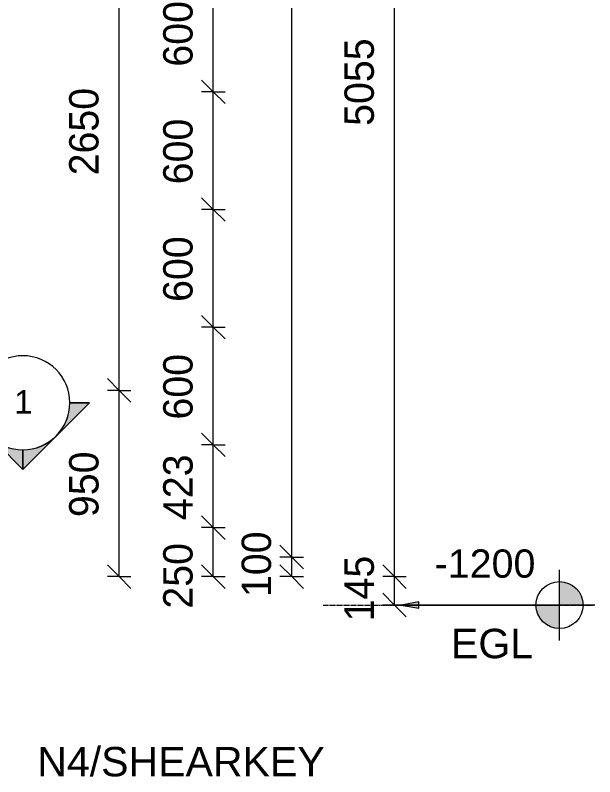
# Model space of a CAD drawing. Header units: millimetres. Extents: x -15095 to 3194, y -2416 to 13287.
# Drawn here: x -6288 to -3330, y -2416 to 1468 of the extents above; entities that cross this region are included whole.
import ezdxf

# ---------------------------------------------------------------- set-up
doc = ezdxf.new("R2010")
doc.units = ezdxf.units.MM
doc.linetypes.add('Hidden', pattern=[7.14, 4.76, -2.38])
for name, color, linetype, lineweight in [('A-ANNO-DIMS', 211, 'Continuous', 9), ('A-ANNO-DIMS-60', 211, 'Continuous', 9), ('A-DETL-HDLN', 90, 'Hidden', 18), ('G-ANNO-DIMS', 111, 'Continuous', 9), ('G-ANNO-SYMB', 111, 'Continuous', 9), ('G-ANNO-TEXT', 231, 'Continuous', 9)]:
    doc.layers.add(name, color=color, linetype=linetype, lineweight=lineweight)
doc.styles.add('Arial', font='arial.ttf', dxfattribs={"height": 120})
doc.styles.add('Arial_1', font='arial.ttf', dxfattribs={"height": 150})
doc.styles.add('Arial_2', font='arial.ttf', dxfattribs={"height": 144})
doc.styles.add('Nirmala UI Semilight', font='NirmalaS.ttf', dxfattribs={"height": 150})
doc.dimstyles.new('Arrow_Filled_-_2_5_NI_UI', dxfattribs={"dimscale": 304.8, "dimtxt": 157.104592, "dimasz": 0.393701, "dimexe": 0.19685, "dimexo": 0.0625, "dimgap": 0.19685, "dimtad": 1, "dimdec": 4, "dimzin": 0, "dimdsep": 46, "dimtxsty": 'Nirmala UI Semilight', "dimblk1": 'OBLIQUE', "dimblk2": 'OBLIQUE', "dimsah": 1, "dimcen": 0.09, "dimazin": 0, "dimtfac": 1, "dimtdec": 4, "dimtix": 1, "dimtmove": 0, "dimatfit": 3, "dimfxl": 0.19685, "dimfxlon": 1, "dimtvp": 1, "dimtolj": 1, "dimtzin": 0, "dimarcsym": 2})
doc.dimstyles.new('Arrow_Filled_-_2_5_NI_UI_2', dxfattribs={"dimscale": 304.8, "dimtxt": 157.104592, "dimasz": 0.393701, "dimexe": 0.19685, "dimexo": 0.0625, "dimgap": 0.19685, "dimtad": 1, "dimdec": 4, "dimzin": 0, "dimdsep": 46, "dimtxsty": 'Nirmala UI Semilight', "dimblk1": 'OBLIQUE', "dimblk2": 'OBLIQUE', "dimsah": 1, "dimcen": 0.09, "dimazin": 0, "dimtfac": 1, "dimtdec": 4, "dimtix": 1, "dimtmove": 2, "dimatfit": 3, "dimfxl": 0.19685, "dimfxlon": 1, "dimtvp": 1, "dimtolj": 1, "dimtzin": 0, "dimarcsym": 2})

# ---------------------------------------------------------------- blocks, each defined once
blk = doc.blocks.new('Detail View - M_Section Head - Filled SHOP DWG-1002450-Elevation Front')
at = {"layer": 'G-ANNO-SYMB'}
h = blk.add_hatch(color=256, dxfattribs=at)
edge = h.paths.add_edge_path()
edge.add_line((-6588.3, -508.4), (-6488.9, -508.4))
edge.add_arc((-6248.9, -508.4), 240, 180, 225)
edge.add_line((-6418.6, -678.1), (-6588.3, -508.4))
h = blk.add_hatch(color=256, dxfattribs=at)
edge = h.paths.add_edge_path()
edge.add_line((-5909.5, -508.4), (-6079.2, -678.1))
edge.add_arc((-6248.9, -508.4), 240, 315, 360)
edge.add_line((-6008.9, -508.4), (-5909.5, -508.4))
h = blk.add_hatch(color=256, dxfattribs=at)
edge = h.paths.add_edge_path()
edge.add_line((-6248.9, -847.8), (-6418.6, -678.1))
edge.add_arc((-6248.9, -508.4), 240, 225, 270)
edge.add_line((-6248.9, -748.4), (-6248.9, -847.8))
h = blk.add_hatch(color=256, dxfattribs=at)
edge = h.paths.add_edge_path()
edge.add_line((-6248.9, -847.8), (-6248.9, -748.4))
edge.add_arc((-6248.9, -508.4), 240, 270, 315)
edge.add_line((-6079.2, -678.1), (-6248.9, -847.8))
for p, q in [((-6248.9, -847.8), (-6588.3, -508.4)), ((-6488.9, -508.4), (-6588.3, -508.4)), ((-6588.3, -508.4), (-6418.6, -678.1)), ((-6488.9, -508.4), (-6588.3, -508.4)), ((-6248.9, -847.8), (-5909.5, -508.4)), ((-6079.2, -678.1), (-5909.5, -508.4)), ((-6008.9, -508.4), (-5909.5, -508.4)), ((-5909.5, -508.4), (-6008.9, -508.4)), ((-6418.6, -678.1), (-6248.9, -847.8)), ((-6248.9, -847.8), (-6079.2, -678.1)), ((-6248.9, -748.4), (-6248.9, -847.8)), ((-6248.9, -847.8), (-6248.9, -748.4))]:
    blk.add_line(p, q, dxfattribs=at)
for start, end in [(360, 180), (180, 360), (180, 225), (315, 0), (225, 270), (270, 315)]:
    blk.add_arc((-6248.9, -508.4), 240, start, end, dxfattribs=at)
blk = doc.blocks.new('DIMBLOCK57-Elevation Front')
at = {"layer": 'A-ANNO-DIMS-60'}
for p, q in [((-5757, -445), (-5817, -385)), ((-5757, -445), (-5817, -445)), ((-5757, -1395), (-5757, -445)), ((-5757, -445), (-5697, -505)), ((-5757, -445), (-5697, -445)), ((-5757, -1395), (-5817, -1335)), ((-5757, -1395), (-5817, -1395)), ((-5757, -1395), (-5697, -1455)), ((-5757, -1395), (-5697, -1395))]:
    blk.add_line(p, q, dxfattribs=at)
at = {"layer": 'A-ANNO-DIMS-60', "color": 0, "insert": (-6012.7, -1091.4), "char_height": 150, "width": 411.328, "attachment_point": 1, "rotation": 90, "line_spacing_factor": 1.142579, "style": 'Nirmala UI Semilight'}
blk.add_mtext('950', dxfattribs=at)
blk = doc.blocks.new('_Oblique')
at = {"color": 0, "linetype": 'ByBlock', "lineweight": -2}
blk.add_line((-0.5, -0.5), (0.5, 0.5), dxfattribs=at)
blk = doc.blocks.new('DIMBLOCK58-Elevation Front')
at = {"layer": 'A-ANNO-DIMS-60'}
for p, q in [((-5757, 2205), (-5817, 2265)), ((-5757, 2205), (-5817, 2205)), ((-5757, -445), (-5757, 2205)), ((-5757, 2205), (-5697, 2145)), ((-5757, 2205), (-5697, 2205)), ((-5757, -445), (-5817, -385)), ((-5757, -445), (-5817, -445)), ((-5757, -445), (-5697, -505)), ((-5757, -445), (-5697, -445))]:
    blk.add_line(p, q, dxfattribs=at)
at = {"layer": 'A-ANNO-DIMS-60', "color": 0, "insert": (-6012.7, 651.5), "char_height": 150, "width": 548.438, "attachment_point": 1, "rotation": 90, "line_spacing_factor": 1.142579, "style": 'Nirmala UI Semilight'}
blk.add_mtext('2650', dxfattribs=at)
blk = doc.blocks.new('DIMBLOCK62-Elevation Front')
at = {"layer": 'A-ANNO-DIMS-60'}
for p, q in [((-5277, -1145), (-5337, -1085)), ((-5277, -1145), (-5337, -1145)), ((-5277, -1395), (-5277, -1145)), ((-5277, -1145), (-5217, -1205)), ((-5277, -1145), (-5217, -1145)), ((-5277, -1395), (-5337, -1335)), ((-5277, -1395), (-5337, -1395)), ((-5277, -1395), (-5217, -1455)), ((-5277, -1395), (-5217, -1395))]:
    blk.add_line(p, q, dxfattribs=at)
at = {"layer": 'A-ANNO-DIMS-60', "color": 0, "insert": (-5532.7, -1558.3), "char_height": 150, "width": 411.328, "attachment_point": 1, "rotation": 90, "line_spacing_factor": 1.142579, "style": 'Nirmala UI Semilight'}
blk.add_mtext('250', dxfattribs=at)
blk = doc.blocks.new('DIMBLOCK63-Elevation Front')
at = {"layer": 'A-ANNO-DIMS-60'}
for p, q in [((-5277, -722.5), (-5337, -662.5)), ((-5277, -722.5), (-5337, -722.5)), ((-5277, -1145), (-5277, -722.5)), ((-5277, -722.5), (-5217, -782.5)), ((-5277, -722.5), (-5217, -722.5)), ((-5277, -1145), (-5337, -1085)), ((-5277, -1145), (-5337, -1145)), ((-5277, -1145), (-5217, -1205)), ((-5277, -1145), (-5217, -1145))]:
    blk.add_line(p, q, dxfattribs=at)
at = {"layer": 'A-ANNO-DIMS-60', "color": 0, "insert": (-5532.7, -1106.6), "char_height": 150, "width": 414.756, "attachment_point": 1, "rotation": 90, "line_spacing_factor": 1.142579, "style": 'Nirmala UI Semilight'}
blk.add_mtext('423', dxfattribs=at)
blk = doc.blocks.new('DIMBLOCK64-Elevation Front')
at = {"layer": 'A-ANNO-DIMS-60'}
for p, q in [((-5277, -122.5), (-5337, -62.5)), ((-5277, -122.5), (-5337, -122.5)), ((-5277, -722.5), (-5277, -122.5)), ((-5277, -122.5), (-5217, -182.5)), ((-5277, -122.5), (-5217, -122.5)), ((-5277, -722.5), (-5337, -662.5)), ((-5277, -722.5), (-5337, -722.5)), ((-5277, -722.5), (-5217, -782.5)), ((-5277, -722.5), (-5217, -722.5))]:
    blk.add_line(p, q, dxfattribs=at)
at = {"layer": 'A-ANNO-DIMS-60', "color": 0, "insert": (-5532.7, -593.9), "char_height": 150, "width": 411.328, "attachment_point": 1, "rotation": 90, "line_spacing_factor": 1.142579, "style": 'Nirmala UI Semilight'}
blk.add_mtext('600', dxfattribs=at)
blk = doc.blocks.new('DIMBLOCK65-Elevation Front')
at = {"layer": 'A-ANNO-DIMS-60'}
for p, q in [((-5277, 477.5), (-5337, 537.5)), ((-5277, 477.5), (-5337, 477.5)), ((-5277, -122.5), (-5277, 477.5)), ((-5277, 477.5), (-5217, 417.5)), ((-5277, 477.5), (-5217, 477.5)), ((-5277, -122.5), (-5337, -62.5)), ((-5277, -122.5), (-5337, -122.5)), ((-5277, -122.5), (-5217, -182.5)), ((-5277, -122.5), (-5217, -122.5))]:
    blk.add_line(p, q, dxfattribs=at)
at = {"layer": 'A-ANNO-DIMS-60', "color": 0, "insert": (-5532.7, 6.1), "char_height": 150, "width": 411.328, "attachment_point": 1, "rotation": 90, "line_spacing_factor": 1.142579, "style": 'Nirmala UI Semilight'}
blk.add_mtext('600', dxfattribs=at)
blk = doc.blocks.new('DIMBLOCK66-Elevation Front')
at = {"layer": 'A-ANNO-DIMS-60'}
for p, q in [((-5277, 1077.5), (-5337, 1137.5)), ((-5277, 1077.5), (-5337, 1077.5)), ((-5277, 477.5), (-5277, 1077.5)), ((-5277, 1077.5), (-5217, 1017.5)), ((-5277, 1077.5), (-5217, 1077.5)), ((-5277, 477.5), (-5337, 537.5)), ((-5277, 477.5), (-5337, 477.5)), ((-5277, 477.5), (-5217, 417.5)), ((-5277, 477.5), (-5217, 477.5))]:
    blk.add_line(p, q, dxfattribs=at)
at = {"layer": 'A-ANNO-DIMS-60', "color": 0, "insert": (-5532.7, 606.1), "char_height": 150, "width": 411.328, "attachment_point": 1, "rotation": 90, "line_spacing_factor": 1.142579, "style": 'Nirmala UI Semilight'}
blk.add_mtext('600', dxfattribs=at)
blk = doc.blocks.new('DIMBLOCK67-Elevation Front')
at = {"layer": 'A-ANNO-DIMS-60'}
for p, q in [((-5277, 1677.5), (-5337, 1737.5)), ((-5277, 1677.5), (-5337, 1677.5)), ((-5277, 1077.5), (-5277, 1677.5)), ((-5277, 1677.5), (-5217, 1617.5)), ((-5277, 1677.5), (-5217, 1677.5)), ((-5277, 1077.5), (-5337, 1137.5)), ((-5277, 1077.5), (-5337, 1077.5)), ((-5277, 1077.5), (-5217, 1017.5)), ((-5277, 1077.5), (-5217, 1077.5))]:
    blk.add_line(p, q, dxfattribs=at)
at = {"layer": 'A-ANNO-DIMS-60', "color": 0, "insert": (-5532.7, 1206.1), "char_height": 150, "width": 411.328, "attachment_point": 1, "rotation": 90, "line_spacing_factor": 1.142579, "style": 'Nirmala UI Semilight'}
blk.add_mtext('600', dxfattribs=at)
blk = doc.blocks.new('DIMBLOCK79-Elevation Front')
at = {"layer": 'A-ANNO-DIMS-60'}
for p, q in [((-4876.6, -1295), (-4936.6, -1235)), ((-4876.6, -1295), (-4936.6, -1295)), ((-4876.6, -1395), (-4876.6, -1295)), ((-4876.6, -1295), (-4816.6, -1355)), ((-4876.6, -1295), (-4816.6, -1295)), ((-4876.6, -1395), (-4936.6, -1335)), ((-4876.6, -1395), (-4936.6, -1395)), ((-4876.6, -1395), (-4816.6, -1455)), ((-4876.6, -1395), (-4816.6, -1395))]:
    blk.add_line(p, q, dxfattribs=at)
at = {"layer": 'A-ANNO-DIMS-60', "color": 0, "insert": (-5132.3, -1499.2), "char_height": 150, "width": 370.196, "attachment_point": 1, "rotation": 90, "line_spacing_factor": 1.142579, "style": 'Nirmala UI Semilight'}
blk.add_mtext('100', dxfattribs=at)
blk = doc.blocks.new('DIMBLOCK80-Elevation Front')
at = {"layer": 'A-ANNO-DIMS-60'}
for p, q in [((-4876.6, 7600), (-4936.6, 7660)), ((-4876.6, 7600), (-4936.6, 7600)), ((-4876.6, -1295), (-4876.6, 7600)), ((-4876.6, 7600), (-4816.6, 7540)), ((-4876.6, 7600), (-4816.6, 7600)), ((-4876.6, -1295), (-4936.6, -1235)), ((-4876.6, -1295), (-4936.6, -1295)), ((-4876.6, -1295), (-4816.6, -1355)), ((-4876.6, -1295), (-4816.6, -1295))]:
    blk.add_line(p, q, dxfattribs=at)
at = {"layer": 'A-ANNO-DIMS-60', "color": 0, "insert": (-5132.3, 2382.7), "char_height": 150, "width": 1847.55, "attachment_point": 1, "rotation": 90, "line_spacing_factor": 1.142579, "style": 'Nirmala UI Semilight'}
blk.add_mtext('T8@200mm C/C', dxfattribs=at)
blk = doc.blocks.new('Spot Elevations - M_Spot Elevation - Target Filled-10609-Elevation Front')
at = {"layer": 'G-ANNO-DIMS'}
h = blk.add_hatch(color=256, dxfattribs=at)
edge = h.paths.add_edge_path()
edge.add_line((-3510.2, -1540), (-3390.2, -1540))
edge.add_arc((-3510.2, -1540), 120, 0, 90)
edge.add_line((-3510.2, -1420), (-3510.2, -1540))
h = blk.add_hatch(color=256, dxfattribs=at)
edge = h.paths.add_edge_path()
edge.add_line((-3510.2, -1540), (-3630.2, -1540))
edge.add_arc((-3510.2, -1540), 120, 180, 270)
edge.add_line((-3510.2, -1660), (-3510.2, -1540))
for p, q in [((-3510.2, -1720), (-3510.2, -1360)), ((-3330.2, -1540), (-4350.2, -1540))]:
    blk.add_line(p, q, dxfattribs=at)
blk.add_circle((-3510.2, -1540), 120, dxfattribs=at)
blk = doc.blocks.new('DIMBLOCK86-Elevation Front')
at = {"layer": 'A-ANNO-DIMS-60'}
for p, q in [((-4351.9, -1395), (-4411.9, -1335)), ((-4351.9, -1395), (-4411.9, -1395)), ((-4351.9, -1540), (-4351.9, -1395)), ((-4351.9, -1395), (-4291.9, -1455)), ((-4351.9, -1395), (-4291.9, -1395)), ((-4351.9, -1540), (-4411.9, -1480)), ((-4351.9, -1540), (-4411.9, -1540)), ((-4351.9, -1540), (-4291.9, -1600)), ((-4351.9, -1540), (-4291.9, -1540))]:
    blk.add_line(p, q, dxfattribs=at)
at = {"layer": 'A-ANNO-DIMS-60', "color": 0, "insert": (-4607.6, -1623.2), "char_height": 150, "width": 373.623, "attachment_point": 1, "rotation": 90, "line_spacing_factor": 1.142579, "style": 'Nirmala UI Semilight'}
blk.add_mtext('145', dxfattribs=at)
blk = doc.blocks.new('DIMBLOCK87-Elevation Front')
at = {"layer": 'A-ANNO-DIMS-60'}
for p, q in [((-4351.9, 3660), (-4411.9, 3720)), ((-4351.9, 3660), (-4411.9, 3660)), ((-4351.9, -1395), (-4351.9, 3660)), ((-4351.9, 3660), (-4291.9, 3600)), ((-4351.9, 3660), (-4291.9, 3660)), ((-4351.9, -1395), (-4411.9, -1335)), ((-4351.9, -1395), (-4411.9, -1395)), ((-4351.9, -1395), (-4291.9, -1455)), ((-4351.9, -1395), (-4291.9, -1395))]:
    blk.add_line(p, q, dxfattribs=at)
at = {"layer": 'A-ANNO-DIMS-60', "color": 0, "insert": (-4607.6, 904), "char_height": 150, "width": 548.438, "attachment_point": 1, "rotation": 90, "line_spacing_factor": 1.142579, "style": 'Nirmala UI Semilight'}
blk.add_mtext('5055', dxfattribs=at)

msp = doc.modelspace()

# ---------------------------------------------------------------- hatches: boundary and pattern name
at = {"layer": 'G-ANNO-DIMS'}
msp.add_hatch(color=256, dxfattribs=at).paths.add_polyline_path([(-4318.75864, -1540), (-4228.75864, -1555.86943), (-4228.75864, -1524.13057)])

# ---------------------------------------------------------------- linework, layer by layer
at = {"layer": 'A-DETL-HDLN'}
msp.add_line((-4716.63017, -1540), (-3336.63017, -1540), dxfattribs=at)
at = {"layer": 'G-ANNO-DIMS'}
for p, q in [((-4228.75864, -1524.13057), (-4318.75864, -1540)), ((-4318.75864, -1540), (-4228.75864, -1555.86943)), ((-4318.75864, -1540), (-3997.16372, -1540)), ((-4228.75864, -1555.86943), (-4228.75864, -1524.13057)), ((-3997.16372, -1540), (-3510.17713, -1540))]:
    msp.add_line(p, q, dxfattribs=at)

# ---------------------------------------------------------------- block references
msp.add_blockref('Spot Elevations - M_Spot Elevation - Target Filled-10609-Elevation Front', (0, 0), dxfattribs=at)
at = {"layer": 'G-ANNO-SYMB'}
msp.add_blockref('Detail View - M_Section Head - Filled SHOP DWG-1002450-Elevation Front', (0, 0), dxfattribs=at)

# ---------------------------------------------------------------- texts
at = {"layer": 'G-ANNO-SYMB', "insert": (-6292.90514, -443.80338), "char_height": 120, "width": 115.443, "attachment_point": 1, "style": 'Arial'}
msp.add_mtext('1', dxfattribs=at)
at = {"layer": 'G-ANNO-TEXT', "color": 7, "char_height": 150, "attachment_point": 1, "style": 'Arial_1'}
for s, insert, width in [('EGL', (-4064.25333, -1661.11333), 505.063125), ('N4/SHEARKEY', (-6175.4908, -2263.64305), 1770.126)]:
    msp.add_mtext(s, dxfattribs=dict(at, insert=insert, width=width))

# ---------------------------------------------------------------- dimensions: what is measured, and where the dimension line sits
at = {"layer": 'A-ANNO-DIMS'}
dim = msp.add_linear_dim(base=(-4876.63017, 7600), p1=(-4936.63017, -1295), p2=(-4936.63017, 7600), angle=90, text='T8@200mm C/C', dimstyle='Arrow_Filled_-_2_5_NI_UI', override={"dimpost": '<>', "dimfxl": 8895}, dxfattribs=at)
dim.commit()
dim.dimension.update_dxf_attribs({"geometry": 'DIMBLOCK80-Elevation Front', "text_midpoint": (-5025.3331, 3152.5)})
for base, p1, p2, override, picture, middle in [((-4351.94407, 3660), (-4411.94407, -1395), (-4411.94407, 3660), {"dimpost": '<>', "dimfxl": 5055}, 'DIMBLOCK87-Elevation Front', (-4489.45453, 1132.5)), ((-5757.03062, 2205), (-5817.03062, -445), (-5817.03062, 2205), {"dimpost": '<>', "dimfxl": 2650}, 'DIMBLOCK58-Elevation Front', (-5894.59339, 880)), ((-5277.03062, 1677.5), (-5337.03062, 1077.5), (-5337.03062, 1677.5), {"dimpost": '<>', "dimfxl": 600}, 'DIMBLOCK67-Elevation Front', (-5414.59339, 1377.5)), ((-5277.03062, 1077.5), (-5337.03062, 477.5), (-5337.03062, 1077.5), {"dimpost": '<>', "dimfxl": 600}, 'DIMBLOCK66-Elevation Front', (-5414.59339, 777.5)), ((-5277.03062, 477.5), (-5337.03062, -122.5), (-5337.03062, 477.5), {"dimpost": '<>', "dimfxl": 600}, 'DIMBLOCK65-Elevation Front', (-5414.59339, 177.5)), ((-5277.03062, -122.5), (-5337.03062, -722.5), (-5337.03062, -122.5), {"dimpost": '<>', "dimfxl": 600}, 'DIMBLOCK64-Elevation Front', (-5414.59339, -422.5)), ((-5757.03062, -445), (-5817.03062, -1395), (-5817.03062, -445), {"dimpost": '<>', "dimfxl": 950}, 'DIMBLOCK57-Elevation Front', (-5894.59339, -920)), ((-5277.03062, -722.5), (-5337.03062, -1145), (-5337.03062, -722.5), {"dimpost": '<>', "dimfxl": 422.5}, 'DIMBLOCK63-Elevation Front', (-5414.59339, -933.75)), ((-4876.63017, -1295), (-4936.63017, -1395), (-4936.63017, -1295), {"dimpost": '<>', "dimfxl": 100}, 'DIMBLOCK79-Elevation Front', (-5014.55904, -1345)), ((-4351.94407, -1395), (-4411.94407, -1540), (-4411.94407, -1395), {"dimpost": '<>', "dimfxl": 145}, 'DIMBLOCK86-Elevation Front', (-4489.87294, -1467.5))]:
    dim = msp.add_linear_dim(base=base, p1=p1, p2=p2, angle=90, dimstyle='Arrow_Filled_-_2_5_NI_UI', override=override, dxfattribs=at)
    dim.commit()
    dim.dimension.update_dxf_attribs({"geometry": picture, "text_midpoint": middle})
dim = msp.add_linear_dim(base=(-5277.03062, -1145), p1=(-5337.03062, -1395), p2=(-5337.03062, -1145), angle=90, dimstyle='Arrow_Filled_-_2_5_NI_UI_2', override={"dimpost": '<>', "dimfxl": 250}, dxfattribs=at)
dim.commit()
dim.dimension.update_dxf_attribs({"geometry": 'DIMBLOCK62-Elevation Front', "text_midpoint": (-5432.73378, -1352.58742), "dimtype": 160, "text_rotation": 90})

# ---------------------------------------------------------------- next in the draw order: texts
at = {"layer": 'G-ANNO-DIMS', "insert": (-4147.54409, -1256.27413), "char_height": 144, "width": 615.2807198, "attachment_point": 1, "line_spacing_factor": 0.941778, "style": 'Arial_2', "bg_fill": 3, "box_fill_scale": 0, "bg_fill_color": 256, "bg_fill_true_color": 3254780160, "bg_fill_transparency": 256}
msp.add_mtext('-1200', dxfattribs=at)

doc.saveas('drawing.dxf')
